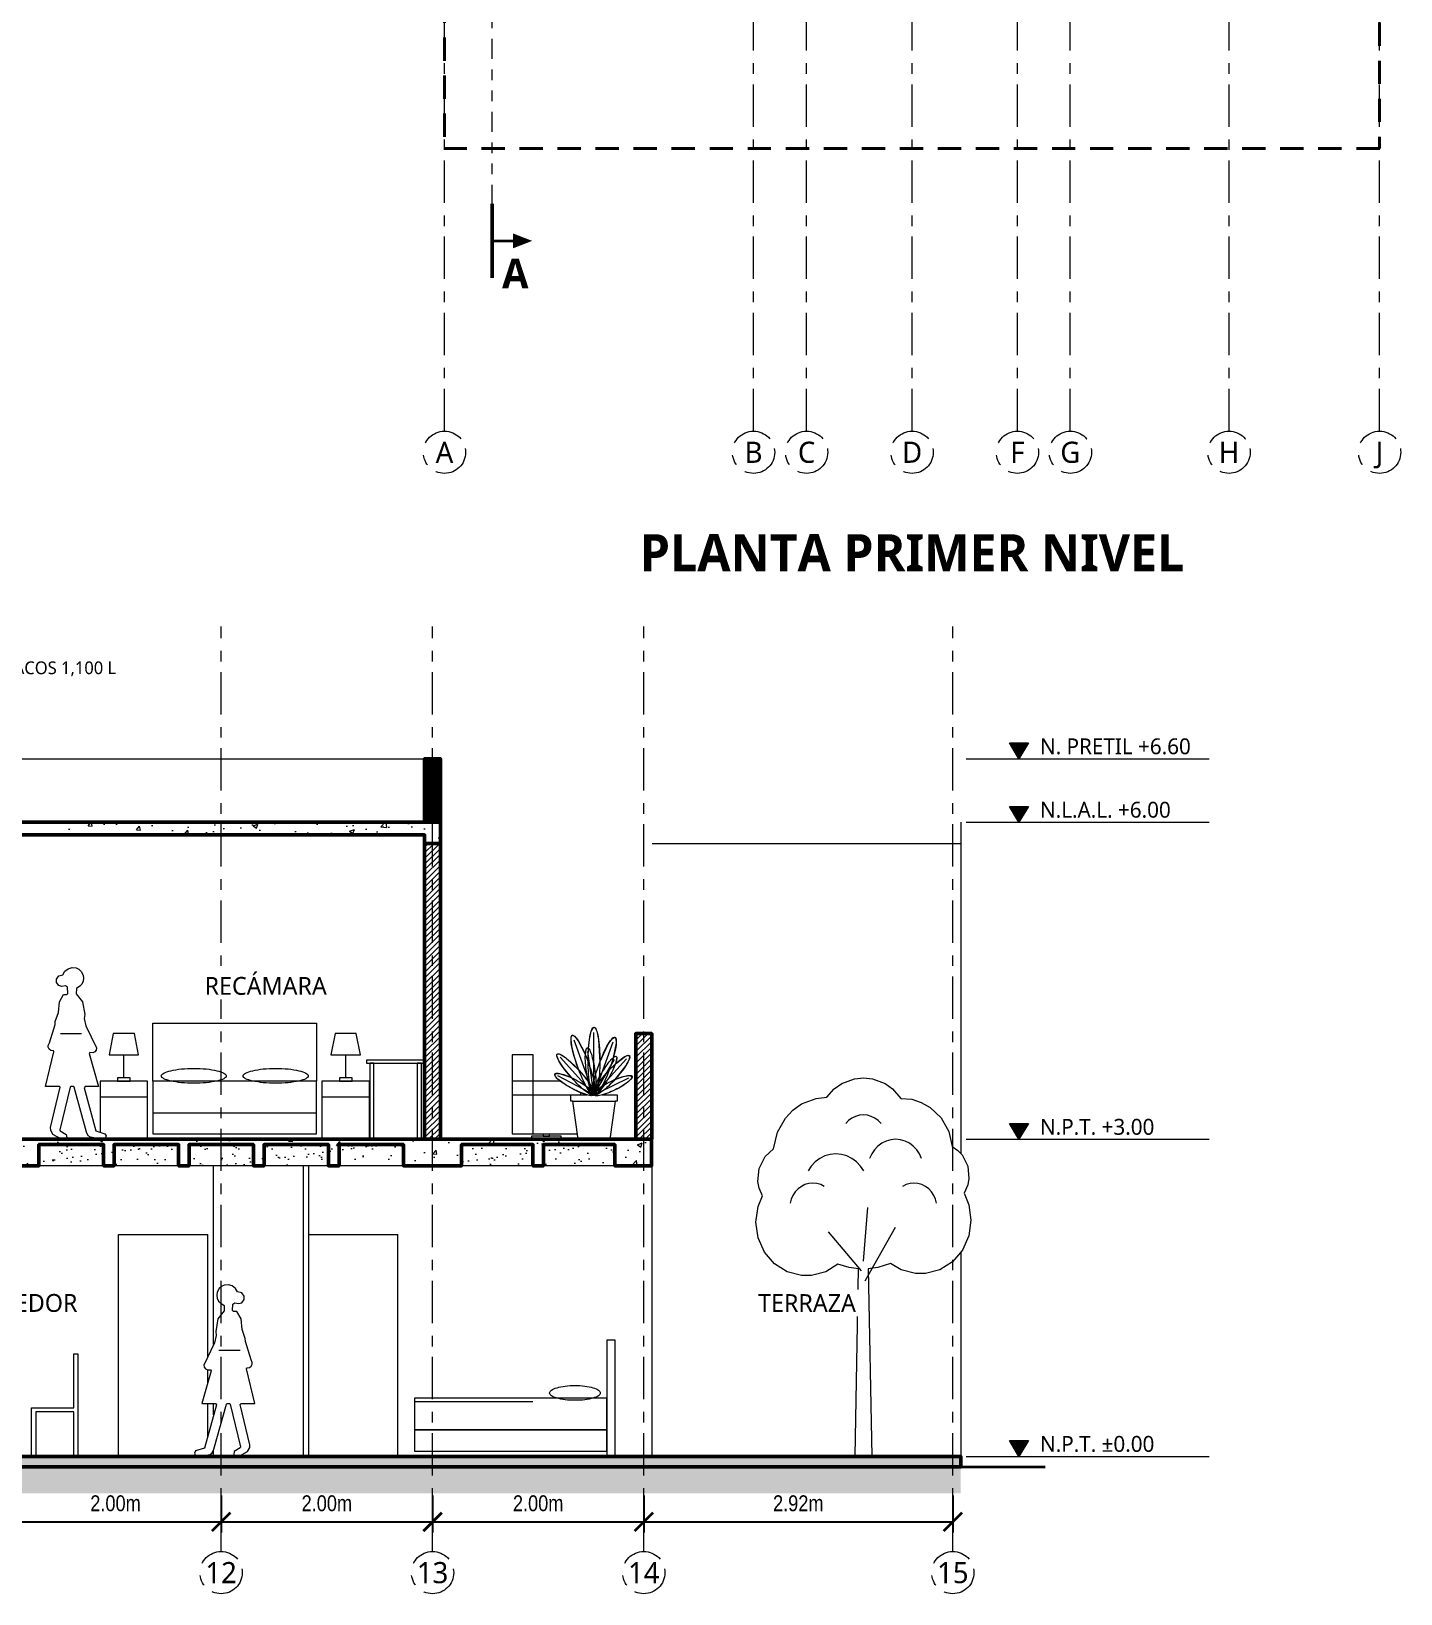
# Model space of a CAD drawing. Header units: metres. Extents: x 28.9 to 124.2, y -14.9 to 27.3.
# Drawn here: x 58.02 to 70.99, y -13.8 to 0.98 of the extents above; entities that cross this region are included whole.
import ezdxf
from ezdxf.enums import TextEntityAlignment as Align

# ---------------------------------------------------------------- set-up
doc = ezdxf.new("R2010")
doc.units = ezdxf.units.M
for name, pattern in [('EJE', [0.6, 0.4, -0.08, 0, -0.12]), ('PHANTOM', [6.35, 3.175, -0.635, 0.635, -0.635, 0.635, -0.635]), ('VACIO', [0.36, 0.22, -0.14])]:
    doc.linetypes.add(name, pattern=pattern)
for name, color, linetype, lineweight in [('001_Muros', 7, 'Continuous', 40), ('002_EjesVerticales', 8, 'EJE', 9), ('003_EjesHorizontales', 8, 'EJE', 9), ('007_Textos', 7, 'Continuous', 18), ('008_Cotas', 8, 'Continuous', 13), ('013_Cortes', 7, 'Continuous', 50), ('014_Achurados', 8, 'Continuous', 5), ('015_Proyeccion', 8, 'Continuous', 13), ('016_Niveles', 7, 'Continuous', 18), ('017_LineaDeCorte', 1, 'Continuous', 30), ('018_Terreno', 7, 'Continuous', 35), ('019_Entourage', 8, 'Continuous', 13), ('021_Muebles_Corte', 8, 'Continuous', 13)]:
    doc.layers.add(name, color=color, linetype=linetype, lineweight=lineweight)
doc.styles.add('OpenSans', font='OpenSans-Regular.ttf')
doc.styles.add('OpenSans-SemiBold', font='OpenSans-SemiBold.ttf')
doc.styles.add('OpenSansCondensed-Light', font='OpenSansCondensed-Light.ttf')
doc.dimstyles.new('EZDXF', dxfattribs={"dimtxt": 0.25, "dimasz": 0.175, "dimexe": 0.375, "dimexo": 0.125, "dimgap": 0.1, "dimtad": 1, "dimzin": 4, "dimtxsty": 'OpenSansCondensed-Light', "dimblk": 'ARCHTICK', "dimcen": 2.5, "dimazin": 1, "dimtfac": 0.5, "dimtmove": 2, "dimatfit": 3})

# ---------------------------------------------------------------- blocks, each defined once
blk = doc.blocks.new('EJE')
at = {"color": 0}
blk.add_circle((0, 0), 0.2, dxfattribs=at)
at = {"color": 0, "style": 'OpenSans'}
blk.add_attdef('EJE', text='', height=0.2, dxfattribs=at).set_placement((0, 0), align=Align.MIDDLE_CENTER)
blk = doc.blocks.new('_ARCHTICK')
at = {"color": 0, "linetype": 'ByBlock', "const_width": 0.15}
blk.add_lwpolyline([(-0.5, -0.5), (0.5, 0.5)], dxfattribs=at)
blk = doc.blocks.new('*D99')
at = {"color": 0, "transparency": 16777216}
for p, q in [((57.822, -12.87), (57.822, -13.22)), ((59.821, -12.87), (59.821, -13.22)), ((57.822, -13.12), (59.821, -13.12))]:
    blk.add_line(p, q, dxfattribs=at)
at = {"layer": 'Defpoints', "transparency": 16777216}
for p in [(57.822, -12.82), (59.821, -12.82), (57.822, -13.12)]:
    blk.add_point(p, dxfattribs=at)
at = {"layer": '008_Cotas', "color": 0, "transparency": 16777216, "xscale": 0.175, "yscale": 0.175, "rotation": 180}
blk.add_blockref('_ARCHTICK', (57.822, -13.12), dxfattribs=at)
at = {"layer": '008_Cotas', "color": 0, "transparency": 16777216, "xscale": 0.175, "yscale": 0.175}
blk.add_blockref('_ARCHTICK', (59.821, -13.12), dxfattribs=at)
at = {"layer": '008_Cotas', "color": 0, "transparency": 16777216, "insert": (58.8215, -12.945), "char_height": 0.15, "attachment_point": 5, "style": 'OpenSansCondensed-Light', "bg_fill": 3, "box_fill_scale": 1.1, "bg_fill_color": 0, "bg_fill_transparency": 0}
blk.add_mtext('2.00m', dxfattribs=at)
blk = doc.blocks.new('*D100')
at = {"color": 0, "transparency": 16777216}
for p, q in [((59.821, -12.87), (59.821, -13.22)), ((61.822, -12.87), (61.822, -13.22)), ((59.821, -13.12), (61.822, -13.12))]:
    blk.add_line(p, q, dxfattribs=at)
at = {"layer": 'Defpoints', "transparency": 16777216}
for p in [(59.821, -12.82), (61.822, -12.82), (59.821, -13.12)]:
    blk.add_point(p, dxfattribs=at)
at = {"layer": '008_Cotas', "color": 0, "transparency": 16777216, "xscale": 0.175, "yscale": 0.175, "rotation": 180}
blk.add_blockref('_ARCHTICK', (59.821, -13.12), dxfattribs=at)
at = {"layer": '008_Cotas', "color": 0, "transparency": 16777216, "xscale": 0.175, "yscale": 0.175}
blk.add_blockref('_ARCHTICK', (61.822, -13.12), dxfattribs=at)
at = {"layer": '008_Cotas', "color": 0, "transparency": 16777216, "insert": (60.8215, -12.945), "char_height": 0.15, "attachment_point": 5, "style": 'OpenSansCondensed-Light', "bg_fill": 3, "box_fill_scale": 1.1, "bg_fill_color": 0, "bg_fill_transparency": 0}
blk.add_mtext('2.00m', dxfattribs=at)
blk = doc.blocks.new('*D101')
at = {"color": 0, "transparency": 16777216}
for p, q in [((61.822, -12.87), (61.822, -13.22)), ((63.821, -12.87), (63.821, -13.22)), ((61.822, -13.12), (63.821, -13.12))]:
    blk.add_line(p, q, dxfattribs=at)
at = {"layer": 'Defpoints', "transparency": 16777216}
for p in [(61.822, -12.82), (63.821, -12.82), (61.822, -13.12)]:
    blk.add_point(p, dxfattribs=at)
at = {"layer": '008_Cotas', "color": 0, "transparency": 16777216, "xscale": 0.175, "yscale": 0.175, "rotation": 180}
blk.add_blockref('_ARCHTICK', (61.822, -13.12), dxfattribs=at)
at = {"layer": '008_Cotas', "color": 0, "transparency": 16777216, "xscale": 0.175, "yscale": 0.175}
blk.add_blockref('_ARCHTICK', (63.821, -13.12), dxfattribs=at)
at = {"layer": '008_Cotas', "color": 0, "transparency": 16777216, "insert": (62.8215, -12.945), "char_height": 0.15, "attachment_point": 5, "style": 'OpenSansCondensed-Light', "bg_fill": 3, "box_fill_scale": 1.1, "bg_fill_color": 0, "bg_fill_transparency": 0}
blk.add_mtext('2.00m', dxfattribs=at)
blk = doc.blocks.new('*D102')
at = {"color": 0, "transparency": 16777216}
for p, q in [((63.821, -12.87), (63.821, -13.22)), ((66.746, -12.87), (66.746, -13.22)), ((63.821, -13.12), (66.746, -13.12))]:
    blk.add_line(p, q, dxfattribs=at)
at = {"layer": 'Defpoints', "transparency": 16777216}
for p in [(63.821, -12.82), (66.746, -12.82), (63.821, -13.12)]:
    blk.add_point(p, dxfattribs=at)
at = {"layer": '008_Cotas', "color": 0, "transparency": 16777216, "xscale": 0.175, "yscale": 0.175, "rotation": 180}
blk.add_blockref('_ARCHTICK', (63.821, -13.12), dxfattribs=at)
at = {"layer": '008_Cotas', "color": 0, "transparency": 16777216, "xscale": 0.175, "yscale": 0.175}
blk.add_blockref('_ARCHTICK', (66.746, -13.12), dxfattribs=at)
at = {"layer": '008_Cotas', "color": 0, "transparency": 16777216, "insert": (65.2835, -12.945), "char_height": 0.15, "attachment_point": 5, "style": 'OpenSansCondensed-Light', "bg_fill": 3, "box_fill_scale": 1.1, "bg_fill_color": 0, "bg_fill_transparency": 0}
blk.add_mtext('2.92m', dxfattribs=at)

msp = doc.modelspace()

# ---------------------------------------------------------------- hatches: boundary and pattern name
at = {"layer": '014_Achurados'}
h = msp.add_hatch(dxfattribs=at)
h.set_pattern_fill('ANSI31', scale=0.012)
h.set_pattern_definition([(45, (0, 0), (-0.0003232892, 0.0003232892), [])])
h.paths.add_polyline_path([(61.897, -6.5), (61.747, -6.5), (61.747, -5.9), (61.897, -5.9)])
h = msp.add_hatch(dxfattribs=at)
h.set_pattern_fill('AR-CONC', scale=0.0025)
h.paths.add_polyline_path([(54.321, -6.5), (61.897, -6.5), (61.897, -6.7), (61.747, -6.7), (61.747, -6.62), (57.897, -6.62), (57.897, -6.7), (57.747, -6.7), (57.747, -6.62), (56.296, -6.62), (56.296, -6.7), (56.145, -6.7), (56.145, -6.62), (54.471, -6.62), (54.471, -6.7), (54.321, -6.7)])
h = msp.add_hatch(dxfattribs=at)
h.set_pattern_fill('ANSI31', scale=0.012)
h.paths.add_polyline_path([(61.747, -9.5), (61.747, -6.7), (61.897, -6.7), (61.897, -9.5)])
h = msp.add_hatch(dxfattribs=at)
h.set_pattern_fill('ANSI31', scale=0.012)
h.paths.add_polyline_path([(63.896, -9.5), (63.746, -9.5), (63.746, -8.5), (63.896, -8.5)])
h = msp.add_hatch(dxfattribs=at)
h.set_pattern_fill('AR-CONC', scale=0.0025)
h.paths.add_polyline_path([(55.308, -9.75), (55.308, -9.55), (54.671, -9.55), (54.671, -9.75), (54.325, -9.75), (54.325, -9.5), (63.895, -9.5), (63.895, -9.75), (63.546, -9.75), (63.546, -9.55), (62.872, -9.55), (62.872, -9.75), (62.772, -9.75), (62.772, -9.55), (62.097, -9.55), (62.097, -9.75), (61.547, -9.75), (61.547, -9.55), (60.937, -9.55), (60.937, -9.75), (60.837, -9.75), (60.837, -9.55), (60.227, -9.55), (60.227, -9.75), (60.127, -9.75), (60.127, -9.55), (59.518, -9.55), (59.518, -9.75), (59.418, -9.75), (59.418, -9.55), (58.808, -9.55), (58.808, -9.75), (58.708, -9.75), (58.708, -9.55), (58.097, -9.55), (58.097, -9.75), (57.547, -9.75), (57.547, -9.55), (56.596, -9.55), (56.596, -9.75), (56.045, -9.75), (56.045, -9.55), (55.408, -9.55), (55.408, -9.75)])
h = msp.add_hatch(dxfattribs=at)
h.set_pattern_fill('AR-SAND', scale=0.004)
h.paths.add_polyline_path([(58.098, -9.75), (58.098, -9.55), (58.708, -9.55), (58.708, -9.75)])
h = msp.add_hatch(dxfattribs=at)
h.set_pattern_fill('AR-SAND', scale=0.004)
h.paths.add_polyline_path([(58.808, -9.75), (58.808, -9.55), (59.418, -9.55), (59.418, -9.75)])
h = msp.add_hatch(dxfattribs=at)
h.set_pattern_fill('AR-SAND', scale=0.004)
h.paths.add_polyline_path([(59.518, -9.75), (59.518, -9.55), (60.127, -9.55), (60.127, -9.75)])
h = msp.add_hatch(dxfattribs=at)
h.set_pattern_fill('AR-SAND', scale=0.004)
h.paths.add_polyline_path([(60.227, -9.75), (60.227, -9.55), (60.837, -9.55), (60.837, -9.75)])
h = msp.add_hatch(dxfattribs=at)
h.set_pattern_fill('AR-SAND', scale=0.004)
h.paths.add_polyline_path([(60.937, -9.75), (60.937, -9.55), (61.546, -9.55), (61.546, -9.75)])
h = msp.add_hatch(dxfattribs=at)
h.set_pattern_fill('AR-SAND', scale=0.004)
h.paths.add_polyline_path([(62.098, -9.75), (62.098, -9.55), (62.772, -9.55), (62.772, -9.75)])
h = msp.add_hatch(dxfattribs=at)
h.set_pattern_fill('AR-SAND', scale=0.004)
h.paths.add_polyline_path([(62.872, -9.75), (62.872, -9.55), (63.545, -9.55), (63.545, -9.75)])
h = msp.add_hatch(dxfattribs=at)
h.set_pattern_fill('AR-CONC', scale=0.0025)
h.paths.add_polyline_path([(49.246, -12.7), (49.246, -12.6), (47.796, -12.6), (47.796, -12.7), (47.646, -12.7), (47.646, -12.6), (42.3, -12.6), (42.3, -12.5), (66.821, -12.5), (66.821, -12.6), (49.396, -12.6), (49.396, -12.7)])
h = msp.add_hatch(dxfattribs=at)
h.set_pattern_fill('EARTH', scale=0.016, angle=45)
h.paths.add_polyline_path([(66.821, -12.85), (42.3, -12.85), (42.3, -12.6), (47.646, -12.6), (47.646, -12.7), (47.796, -12.7), (47.796, -12.6), (49.246, -12.6), (49.246, -12.7), (49.396, -12.7), (49.396, -12.6), (66.821, -12.6)])
at = {"layer": '016_Niveles'}
for points in [[(67.371, -5.9), (67.281, -5.75), (67.461, -5.75)], [(67.371, -6.5), (67.281, -6.35), (67.461, -6.35)], [(67.371, -9.5), (67.281, -9.35), (67.461, -9.35)], [(67.371, -12.5), (67.281, -12.35), (67.461, -12.35)]]:
    msp.add_hatch(color=256, dxfattribs=at).paths.add_polyline_path(points)
at = {"layer": '017_LineaDeCorte'}
msp.add_hatch(color=256, dxfattribs=at).paths.add_polyline_path([(62.765, -1), (62.585, -0.93), (62.585, -1.07)])

# ---------------------------------------------------------------- linework, layer by layer
at = {"layer": '001_Muros', "linetype": 'VACIO'}
for points in [[(70.785, 6.825), (70.785, -0.125)], [(61.935, 2.004), (61.935, -0.125)], [(70.785, -0.125), (61.935, -0.125)]]:
    msp.add_lwpolyline(points, dxfattribs=at)
at = {"layer": '002_EjesVerticales'}
for p, q in [((61.935, -2.8), (61.935, 26.921)), ((65.362, -2.8), (65.362, 26.921)), ((66.361, -2.8), (66.361, 26.921)), ((67.357, -2.8), (67.357, 26.921)), ((70.785, -2.8), (70.785, 26.921))]:
    msp.add_line(p, q, dxfattribs=at)
at = {"layer": '002_EjesVerticales', "color": 18, "true_color": 0x000000}
for p, q in [((64.86, -2.8), (64.86, 26.921)), ((67.858, -2.8), (67.858, 26.921)), ((69.36, -2.8), (69.36, 26.921))]:
    msp.add_line(p, q, dxfattribs=at)
at = {"layer": '003_EjesHorizontales'}
for p, q in [((59.821, -13.4), (59.821, -4.65)), ((61.822, -13.4), (61.822, -4.65)), ((63.821, -13.4), (63.821, -4.65)), ((66.746, -13.4), (66.746, -4.65))]:
    msp.add_line(p, q, dxfattribs=at)
at = {"layer": '013_Cortes'}
for points in [[(61.897, -6.5), (61.747, -6.5), (61.747, -5.9), (61.897, -5.9), (61.897, -6.5)], [(54.321, -6.5), (61.897, -6.5), (61.897, -6.7), (61.747, -6.7), (61.747, -6.62), (57.897, -6.62), (57.897, -6.7), (57.747, -6.7), (57.747, -6.62), (56.296, -6.62), (56.296, -6.7), (56.145, -6.7), (56.145, -6.62), (54.471, -6.62), (54.471, -6.7), (54.321, -6.7), (54.321, -6.5)], [(61.747, -9.5), (61.747, -6.7), (61.897, -6.7), (61.897, -9.5), (61.747, -9.5)], [(63.896, -9.5), (63.746, -9.5), (63.746, -8.5), (63.896, -8.5), (63.896, -9.5)], [(49.246, -12.7), (49.246, -12.6), (47.796, -12.6), (47.796, -12.7), (47.646, -12.7), (47.646, -12.6), (42.3, -12.6), (42.3, -12.5), (66.821, -12.5), (66.821, -12.6), (49.396, -12.6), (49.396, -12.7), (49.246, -12.7)]]:
    msp.add_lwpolyline(points, close=True, dxfattribs=at)
msp.add_lwpolyline([(54.325, -9.5), (63.895, -9.5), (63.895, -9.75), (63.546, -9.75), (63.546, -9.55), (62.872, -9.55), (62.872, -9.75), (62.772, -9.75), (62.772, -9.55), (62.097, -9.55), (62.097, -9.75), (61.547, -9.75), (61.547, -9.55), (60.937, -9.55), (60.937, -9.75), (60.837, -9.75), (60.837, -9.55), (60.227, -9.55), (60.227, -9.75), (60.127, -9.75), (60.127, -9.55), (59.518, -9.55), (59.518, -9.75), (59.418, -9.75), (59.418, -9.55), (58.808, -9.55), (58.808, -9.75), (58.708, -9.75), (58.708, -9.55), (58.097, -9.55), (58.097, -9.75), (57.547, -9.75)], dxfattribs=at)
at = {"layer": '013_Cortes', "lineweight": 18}
for points in [[(58.098, -9.75), (58.098, -9.55), (58.708, -9.55), (58.708, -9.75), (58.098, -9.75)], [(58.808, -9.75), (58.808, -9.55), (59.418, -9.55), (59.418, -9.75), (58.808, -9.75)], [(59.518, -9.75), (59.518, -9.55), (60.127, -9.55), (60.127, -9.75), (59.518, -9.75)], [(60.227, -9.75), (60.227, -9.55), (60.837, -9.55), (60.837, -9.75), (60.227, -9.75)], [(60.937, -9.75), (60.937, -9.55), (61.546, -9.55), (61.546, -9.75), (60.937, -9.75)], [(62.098, -9.75), (62.098, -9.55), (62.772, -9.55), (62.772, -9.75), (62.098, -9.75)], [(62.872, -9.75), (62.872, -9.55), (63.545, -9.55), (63.545, -9.75), (62.872, -9.75)]]:
    msp.add_lwpolyline(points, close=True, dxfattribs=at)
at = {"layer": '015_Proyeccion'}
for p, q in [((57.25, -5.9), (61.747, -5.9)), ((66.825, -9.5), (66.825, -6.5)), ((61.9, -9.499), (61.9, -6.7)), ((63.9, -6.7), (66.82, -6.7)), ((63.9, -9.5), (63.9, -8.499)), ((63.9, -9.75), (63.9, -9.5)), ((66.825, -9.638), (66.825, -9.5)), ((59.75, -11.442), (59.75, -9.75)), ((60.6, -12.499), (60.6, -9.75)), ((60.65, -10.4), (60.65, -9.75)), ((63.9, -12.499), (63.9, -9.75)), ((58.85, -12.499), (58.85, -10.4)), ((58.85, -10.4), (59.695, -10.4)), ((59.695, -11.558), (59.695, -10.4)), ((60.65, -12.499), (60.65, -10.4)), ((60.65, -10.4), (61.495, -10.4)), ((61.495, -12.499), (61.495, -10.4)), ((66.825, -12.5), (66.825, -10.562)), ((59.695, -11.803), (59.695, -11.681)), ((59.695, -12.309), (59.695, -12)), ((59.75, -12.108), (59.75, -12)), ((59.695, -12.499), (59.695, -12.485)), ((59.75, -12.499), (59.75, -12.439))]:
    msp.add_line(p, q, dxfattribs=at)
at = {"layer": '016_Niveles'}
for p, q in [((66.871, -5.9), (69.171, -5.9)), ((66.871, -6.5), (69.171, -6.5)), ((66.871, -9.5), (69.171, -9.5)), ((66.871, -12.5), (69.171, -12.5))]:
    msp.add_line(p, q, dxfattribs=at)
for points in [[(67.371, -5.9), (67.281, -5.75), (67.461, -5.75)], [(67.371, -6.5), (67.281, -6.35), (67.461, -6.35)], [(67.371, -9.5), (67.281, -9.35), (67.461, -9.35)], [(67.371, -12.5), (67.281, -12.35), (67.461, -12.35)]]:
    msp.add_lwpolyline(points, close=True, dxfattribs=at)
at = {"layer": '017_LineaDeCorte', "linetype": 'PHANTOM', "lineweight": 18, "ltscale": 0.06}
msp.add_line((62.385, -1.35), (62.385, 25.05), dxfattribs=at)
at = {"layer": '017_LineaDeCorte', "lineweight": 50}
msp.add_line((62.385, -1.35), (62.385, -0.65), dxfattribs=at)
at = {"layer": '017_LineaDeCorte', "lineweight": 35}
msp.add_line((62.385, -1), (62.585, -1), dxfattribs=at)
at = {"layer": '018_Terreno'}
msp.add_line((41.5, -12.6), (67.621, -12.6), dxfattribs=at)
at = {"layer": '019_Entourage'}
for p, q in [((58.3, -8.5), (58.5, -8.5)), ((63.333, -9.033), (63.161, -8.561)), ((63.35, -9.03), (63.35, -8.491)), ((63.343, -9.03), (63.292, -8.67)), ((63.367, -9.033), (63.533, -8.579)), ((63.317, -9.043), (63.03, -8.724)), ((63.375, -9.037), (63.543, -8.745)), ((63.383, -9.043), (63.658, -8.738)), ((63.405, -8.76), (63.405, -8.769)), ((63.306, -9.057), (63.009, -8.899)), ((63.395, -9.058), (63.681, -8.919)), ((63.554, -8.928), (63.548, -8.934)), ((63.15, -9.14), (63.55, -9.14)), ((63.55, -9.14), (63.5, -9.499)), ((65.9, -10.654), (65.943, -10.146)), ((65.917, -10.838), (66.204, -10.331)), ((65.883, -10.746), (65.57, -10.377)), ((65.946, -10.725), (65.978, -12.499)), ((60, -11.5), (59.8, -11.5))]:
    msp.add_line(p, q, dxfattribs=at)
for points in [[(58.16, -9), (58.238, -8.672), (58.234, -8.663), (58.209, -8.659), (58.193, -8.647), (58.184, -8.628), (58.184, -8.612), (58.196, -8.588), (58.249, -8.413), (58.25, -8.386), (58.281, -8.3), (58.29, -8.2), (58.33, -8.13), (58.362, -8.13), (58.37, -8.121), (58.368, -8.061), (58.348, -8.047), (58.315, -8.055), (58.284, -8.046), (58.262, -8.016), (58.262, -7.984), (58.284, -7.954), (58.324, -7.943), (58.343, -7.911), (58.373, -7.887), (58.41, -7.876), (58.449, -7.879), (58.475, -7.892), (58.497, -7.912), (58.516, -7.946), (58.52, -7.975), (58.516, -8.004), (58.503, -8.031), (58.483, -8.052), (58.451, -8.073), (58.45, -8.123), (58.51, -8.2), (58.53, -8.32), (58.525, -8.356), (58.542, -8.426), (58.642, -8.636), (58.639, -8.656), (58.626, -8.673), (58.608, -8.681), (58.58, -8.68), (58.573, -8.69), (58.66, -9), (58.533, -9), (58.524, -9.012), (58.636, -9.421), (58.722, -9.447), (58.732, -9.469), (58.723, -9.492), (58.702, -9.499)], [(63.2, -9.499), (63.15, -9.14), (63.13, -9.14), (63.13, -9.08), (63.284, -9.08), (63.198, -9.048), (63.091, -8.991), (63.008, -8.93), (62.985, -8.906), (62.978, -8.887), (62.987, -8.877), (63.022, -8.877), (63.136, -8.917), (63.061, -8.825), (63.018, -8.759), (62.999, -8.712), (62.999, -8.698), (63.007, -8.691), (63.03, -8.695), (63.079, -8.726), (63.207, -8.846), (63.168, -8.734), (63.142, -8.634), (63.133, -8.558), (63.134, -8.534), (63.145, -8.516), (63.164, -8.523), (63.201, -8.568), (63.269, -8.702), (63.277, -8.646), (63.287, -8.634), (63.299, -8.641), (63.307, -8.557), (63.324, -8.478), (63.345, -8.442), (63.361, -8.446), (63.376, -8.478), (63.393, -8.557), (63.405, -8.769), (63.483, -8.601), (63.521, -8.549), (63.543, -8.534), (63.557, -8.544), (63.56, -8.591), (63.533, -8.727), (63.556, -8.715), (63.565, -8.724), (63.552, -8.787), (63.647, -8.715), (63.674, -8.705), (63.687, -8.713), (63.682, -8.746), (63.652, -8.802), (63.548, -8.934), (63.629, -8.905), (63.679, -8.896), (63.71, -8.905), (63.703, -8.927), (63.659, -8.968), (63.584, -9.015), (63.496, -9.056), (63.428, -9.08), (63.57, -9.08), (63.57, -9.14), (63.55, -9.14)], [(63.299, -8.779), (63.309, -8.807), (63.318, -8.835), (63.327, -8.862), (63.334, -8.889), (63.341, -8.914), (63.347, -8.939), (63.352, -8.962), (63.356, -8.984), (63.359, -9.004), (63.361, -9.022), (63.362, -9.038), (63.362, -9.051), (63.361, -9.062), (63.358, -9.071), (63.355, -9.077), (63.35, -9.08), (63.344, -9.08), (63.338, -9.078), (63.331, -9.073), (63.322, -9.066), (63.314, -9.056), (63.304, -9.043), (63.294, -9.028), (63.283, -9.011), (63.273, -8.991), (63.261, -8.97), (63.25, -8.948), (63.239, -8.923), (63.228, -8.898), (63.217, -8.872), (63.206, -8.844), (63.196, -8.817), (63.186, -8.789), (63.177, -8.762), (63.168, -8.734), (63.16, -8.708), (63.153, -8.682), (63.147, -8.657), (63.142, -8.634), (63.138, -8.612), (63.135, -8.592), (63.133, -8.574), (63.133, -8.558), (63.133, -8.545), (63.134, -8.534), (63.137, -8.525), (63.14, -8.519), (63.145, -8.516), (63.15, -8.516), (63.157, -8.518), (63.164, -8.523), (63.172, -8.53), (63.181, -8.541), (63.191, -8.553), (63.201, -8.568), (63.211, -8.585), (63.222, -8.605), (63.233, -8.626), (63.245, -8.649), (63.256, -8.673), (63.267, -8.698), (63.278, -8.725), (63.289, -8.752), (63.299, -8.779)], [(63.133, -8.558), (63.133, -8.545), (63.134, -8.534)], [(63.142, -8.634), (63.138, -8.612), (63.135, -8.592), (63.133, -8.574), (63.133, -8.558)], [(63.134, -8.534), (63.137, -8.525), (63.14, -8.519), (63.145, -8.516)], [(63.145, -8.516), (63.15, -8.516), (63.157, -8.518), (63.164, -8.523)], [(63.164, -8.523), (63.172, -8.53), (63.181, -8.541), (63.191, -8.553), (63.201, -8.568)], [(63.201, -8.568), (63.211, -8.585), (63.222, -8.605), (63.233, -8.626), (63.245, -8.649), (63.256, -8.673), (63.267, -8.698), (63.269, -8.702)], [(63.405, -8.76), (63.405, -8.791), (63.404, -8.822), (63.403, -8.853), (63.401, -8.882), (63.399, -8.911), (63.396, -8.938), (63.393, -8.963), (63.389, -8.986), (63.385, -9.007), (63.381, -9.026), (63.376, -9.042), (63.371, -9.056), (63.366, -9.066), (63.361, -9.074), (63.355, -9.078), (63.35, -9.08), (63.345, -9.078), (63.339, -9.074), (63.334, -9.066), (63.329, -9.056), (63.324, -9.042), (63.319, -9.026), (63.315, -9.007), (63.311, -8.986), (63.307, -8.963), (63.304, -8.938), (63.301, -8.911), (63.299, -8.882), (63.297, -8.853), (63.296, -8.822), (63.295, -8.791), (63.295, -8.76), (63.295, -8.729), (63.296, -8.698), (63.297, -8.667), (63.299, -8.638), (63.301, -8.609), (63.304, -8.582), (63.307, -8.557), (63.311, -8.534), (63.315, -8.513), (63.319, -8.494), (63.324, -8.478), (63.329, -8.464), (63.334, -8.454), (63.339, -8.446), (63.345, -8.442), (63.35, -8.44), (63.355, -8.442), (63.361, -8.446), (63.366, -8.454), (63.371, -8.464), (63.376, -8.478), (63.381, -8.494), (63.385, -8.513), (63.389, -8.534), (63.393, -8.557), (63.396, -8.582), (63.399, -8.609), (63.401, -8.638), (63.403, -8.667), (63.404, -8.698), (63.405, -8.729), (63.405, -8.76)], [(63.299, -8.641), (63.299, -8.638), (63.301, -8.609), (63.304, -8.582), (63.307, -8.557)], [(63.307, -8.557), (63.311, -8.534), (63.315, -8.513), (63.319, -8.494), (63.324, -8.478)], [(63.324, -8.478), (63.329, -8.464), (63.334, -8.454), (63.339, -8.446), (63.345, -8.442)], [(63.501, -8.826), (63.491, -8.853), (63.481, -8.879), (63.47, -8.905), (63.459, -8.929), (63.448, -8.953), (63.437, -8.975), (63.426, -8.995), (63.416, -9.013), (63.405, -9.03), (63.395, -9.045), (63.386, -9.057), (63.377, -9.066), (63.369, -9.074), (63.362, -9.078), (63.356, -9.081), (63.35, -9.08), (63.345, -9.077), (63.342, -9.071), (63.339, -9.063), (63.338, -9.052), (63.337, -9.039), (63.338, -9.024), (63.34, -9.006), (63.343, -8.987), (63.346, -8.966), (63.351, -8.943), (63.357, -8.919), (63.363, -8.894), (63.371, -8.869), (63.379, -8.842), (63.388, -8.815), (63.398, -8.789), (63.407, -8.762), (63.418, -8.736), (63.429, -8.71), (63.439, -8.686), (63.45, -8.662), (63.461, -8.64), (63.472, -8.62), (63.483, -8.601), (63.493, -8.585), (63.503, -8.57), (63.512, -8.558), (63.521, -8.549), (63.529, -8.541), (63.536, -8.537), (63.543, -8.534), (63.548, -8.535), (63.553, -8.538), (63.557, -8.544), (63.559, -8.552), (63.561, -8.563), (63.561, -8.576), (63.56, -8.591), (63.559, -8.609), (63.556, -8.628), (63.552, -8.649), (63.547, -8.672), (63.542, -8.696), (63.535, -8.721), (63.527, -8.746), (63.519, -8.773), (63.51, -8.799), (63.501, -8.826)], [(63.345, -8.442), (63.35, -8.44), (63.355, -8.442), (63.361, -8.446)], [(63.361, -8.446), (63.366, -8.454), (63.371, -8.464), (63.376, -8.478)], [(63.376, -8.478), (63.381, -8.494), (63.385, -8.513), (63.389, -8.534), (63.393, -8.557)], [(63.393, -8.557), (63.396, -8.582), (63.399, -8.609), (63.401, -8.638), (63.403, -8.667), (63.404, -8.698), (63.405, -8.729), (63.405, -8.76)], [(63.483, -8.601), (63.493, -8.585), (63.503, -8.57), (63.512, -8.558), (63.521, -8.549)], [(63.521, -8.549), (63.529, -8.541), (63.536, -8.537), (63.543, -8.534)], [(63.543, -8.534), (63.548, -8.535), (63.553, -8.538), (63.557, -8.544)], [(63.557, -8.544), (63.559, -8.552), (63.561, -8.563), (63.561, -8.576), (63.56, -8.591)], [(63.213, -8.853), (63.23, -8.872), (63.246, -8.892), (63.262, -8.911), (63.277, -8.93), (63.291, -8.948), (63.304, -8.966), (63.315, -8.983), (63.325, -9), (63.334, -9.015), (63.341, -9.029), (63.347, -9.041), (63.351, -9.052), (63.353, -9.062), (63.354, -9.07), (63.353, -9.076), (63.35, -9.08), (63.346, -9.082), (63.339, -9.083), (63.332, -9.081), (63.323, -9.078), (63.312, -9.073), (63.3, -9.066), (63.287, -9.057), (63.273, -9.047), (63.258, -9.035), (63.242, -9.022), (63.225, -9.007), (63.208, -8.992), (63.191, -8.975), (63.174, -8.957), (63.156, -8.939), (63.139, -8.92), (63.122, -8.901), (63.106, -8.882), (63.09, -8.863), (63.075, -8.844), (63.061, -8.825), (63.048, -8.807), (63.037, -8.79), (63.027, -8.774), (63.018, -8.759), (63.011, -8.745), (63.005, -8.732), (63.001, -8.721), (62.999, -8.712), (62.998, -8.704), (62.999, -8.698), (63.002, -8.694), (63.007, -8.691), (63.013, -8.691), (63.02, -8.692), (63.03, -8.695), (63.04, -8.701), (63.052, -8.708), (63.065, -8.716), (63.079, -8.726), (63.094, -8.738), (63.11, -8.752), (63.127, -8.766), (63.144, -8.782), (63.161, -8.799), (63.179, -8.816), (63.196, -8.835), (63.213, -8.853)], [(62.999, -8.712), (62.998, -8.704), (62.999, -8.698)], [(62.999, -8.698), (63.002, -8.694), (63.007, -8.691)], [(63.018, -8.759), (63.011, -8.745), (63.005, -8.732), (63.001, -8.721), (62.999, -8.712)], [(63.007, -8.691), (63.013, -8.691), (63.02, -8.692), (63.03, -8.695)], [(63.03, -8.695), (63.04, -8.701), (63.052, -8.708), (63.065, -8.716), (63.079, -8.726)], [(63.168, -8.734), (63.16, -8.708), (63.153, -8.682), (63.147, -8.657), (63.142, -8.634)], [(63.358, -8.852), (63.361, -8.873), (63.364, -8.895), (63.366, -8.917), (63.367, -8.937), (63.368, -8.957), (63.369, -8.976), (63.369, -8.994), (63.369, -9.011), (63.368, -9.026), (63.367, -9.039), (63.365, -9.051), (63.363, -9.061), (63.36, -9.069), (63.357, -9.075), (63.354, -9.078), (63.35, -9.08), (63.346, -9.079), (63.342, -9.077), (63.337, -9.072), (63.332, -9.065), (63.328, -9.056), (63.323, -9.046), (63.318, -9.033), (63.313, -9.019), (63.308, -9.003), (63.303, -8.986), (63.299, -8.967), (63.294, -8.948), (63.29, -8.927), (63.286, -8.906), (63.282, -8.885), (63.279, -8.863), (63.276, -8.841), (63.274, -8.819), (63.272, -8.798), (63.27, -8.777), (63.269, -8.757), (63.268, -8.738), (63.268, -8.72), (63.269, -8.704), (63.269, -8.688), (63.271, -8.675), (63.272, -8.663), (63.275, -8.653), (63.277, -8.646), (63.28, -8.64), (63.284, -8.636), (63.287, -8.634), (63.291, -8.635), (63.296, -8.638), (63.3, -8.642), (63.305, -8.649), (63.31, -8.658), (63.315, -8.669), (63.32, -8.681), (63.325, -8.696), (63.329, -8.712), (63.334, -8.729), (63.339, -8.747), (63.343, -8.767), (63.348, -8.787), (63.351, -8.808), (63.355, -8.83), (63.358, -8.852)], [(63.269, -8.702), (63.269, -8.688), (63.271, -8.675), (63.272, -8.663), (63.275, -8.653), (63.277, -8.646)], [(63.277, -8.646), (63.28, -8.64), (63.284, -8.636), (63.287, -8.634)], [(63.287, -8.634), (63.291, -8.635), (63.296, -8.638), (63.299, -8.641)], [(63.49, -8.918), (63.479, -8.936), (63.468, -8.953), (63.458, -8.97), (63.447, -8.986), (63.436, -9.002), (63.425, -9.016), (63.415, -9.029), (63.405, -9.041), (63.396, -9.051), (63.387, -9.06), (63.379, -9.068), (63.371, -9.074), (63.365, -9.078), (63.359, -9.08), (63.354, -9.081), (63.35, -9.08), (63.347, -9.077), (63.345, -9.073), (63.344, -9.066), (63.345, -9.059), (63.346, -9.049), (63.348, -9.038), (63.352, -9.026), (63.356, -9.013), (63.362, -8.998), (63.368, -8.983), (63.375, -8.966), (63.383, -8.949), (63.391, -8.932), (63.401, -8.914), (63.41, -8.896), (63.42, -8.878), (63.431, -8.86), (63.442, -8.843), (63.452, -8.826), (63.463, -8.81), (63.474, -8.795), (63.485, -8.78), (63.495, -8.767), (63.505, -8.755), (63.514, -8.745), (63.523, -8.736), (63.531, -8.728), (63.539, -8.722), (63.545, -8.718), (63.551, -8.716), (63.556, -8.715), (63.56, -8.716), (63.563, -8.719), (63.565, -8.724), (63.566, -8.73), (63.565, -8.738), (63.564, -8.747), (63.562, -8.758), (63.558, -8.77), (63.554, -8.784), (63.548, -8.798), (63.542, -8.814), (63.535, -8.83), (63.527, -8.847), (63.519, -8.864), (63.509, -8.882), (63.5, -8.9), (63.49, -8.918)], [(63.554, -8.928), (63.538, -8.946), (63.521, -8.963), (63.504, -8.98), (63.488, -8.996), (63.471, -9.011), (63.455, -9.025), (63.44, -9.038), (63.425, -9.049), (63.412, -9.059), (63.399, -9.067), (63.387, -9.074), (63.377, -9.079), (63.368, -9.082), (63.36, -9.083), (63.354, -9.082), (63.35, -9.08), (63.347, -9.076), (63.346, -9.07), (63.346, -9.062), (63.349, -9.053), (63.352, -9.042), (63.358, -9.03), (63.364, -9.017), (63.373, -9.002), (63.382, -8.986), (63.393, -8.97), (63.406, -8.952), (63.419, -8.934), (63.433, -8.916), (63.448, -8.898), (63.464, -8.879), (63.48, -8.861), (63.497, -8.843), (63.513, -8.825), (63.53, -8.808), (63.547, -8.792), (63.563, -8.777), (63.579, -8.763), (63.595, -8.75), (63.609, -8.739), (63.623, -8.729), (63.636, -8.721), (63.647, -8.715), (63.658, -8.71), (63.667, -8.707), (63.674, -8.705), (63.68, -8.706), (63.685, -8.708), (63.687, -8.713), (63.689, -8.719), (63.688, -8.726), (63.686, -8.735), (63.682, -8.746), (63.677, -8.758), (63.67, -8.772), (63.662, -8.787), (63.652, -8.802), (63.641, -8.819), (63.629, -8.836), (63.616, -8.854), (63.601, -8.872), (63.586, -8.891), (63.571, -8.909), (63.554, -8.928)], [(63.405, -8.769), (63.407, -8.762), (63.418, -8.736), (63.429, -8.71), (63.439, -8.686), (63.45, -8.662), (63.461, -8.64), (63.472, -8.62), (63.483, -8.601)], [(63.56, -8.591), (63.559, -8.609), (63.556, -8.628), (63.552, -8.649), (63.547, -8.672), (63.542, -8.696), (63.535, -8.721), (63.533, -8.727)], [(63.533, -8.727), (63.539, -8.722), (63.545, -8.718), (63.551, -8.716), (63.556, -8.715)], [(63.552, -8.787), (63.563, -8.777), (63.579, -8.763), (63.595, -8.75), (63.609, -8.739), (63.623, -8.729), (63.636, -8.721), (63.647, -8.715)], [(63.556, -8.715), (63.56, -8.716), (63.563, -8.719), (63.565, -8.724)], [(63.647, -8.715), (63.658, -8.71), (63.667, -8.707), (63.674, -8.705)], [(63.674, -8.705), (63.68, -8.706), (63.685, -8.708), (63.687, -8.713)], [(63.687, -8.713), (63.689, -8.719), (63.688, -8.726), (63.686, -8.735), (63.682, -8.746)], [(63.061, -8.825), (63.048, -8.807), (63.037, -8.79), (63.027, -8.774), (63.018, -8.759)], [(63.136, -8.917), (63.122, -8.901), (63.106, -8.882), (63.09, -8.863), (63.075, -8.844), (63.061, -8.825)], [(63.079, -8.726), (63.094, -8.738), (63.11, -8.752), (63.127, -8.766), (63.144, -8.782), (63.161, -8.799), (63.179, -8.816), (63.196, -8.835), (63.207, -8.846)], [(63.207, -8.846), (63.206, -8.844), (63.196, -8.817), (63.186, -8.789), (63.177, -8.762), (63.168, -8.734)], [(63.565, -8.724), (63.566, -8.73), (63.565, -8.738), (63.564, -8.747), (63.562, -8.758), (63.558, -8.77), (63.554, -8.784), (63.552, -8.787)], [(63.652, -8.802), (63.641, -8.819), (63.629, -8.836), (63.616, -8.854), (63.601, -8.872), (63.586, -8.891), (63.571, -8.909), (63.554, -8.928)], [(63.682, -8.746), (63.677, -8.758), (63.67, -8.772), (63.662, -8.787), (63.652, -8.802)], [(58.309, -9.499), (58.229, -9.454), (58.208, -9.415), (58.206, -9.39), (58.299, -9.008), (58.29, -9), (58.16, -9)], [(58.681, -9.499), (58.584, -9.481), (58.564, -9.468), (58.547, -9.432), (58.429, -9.007), (58.421, -9), (58.4, -9), (58.393, -9.007), (58.294, -9.411), (58.298, -9.42), (58.355, -9.455), (58.36, -9.485), (58.348, -9.499)], [(63.186, -8.942), (63.204, -8.952), (63.221, -8.962), (63.239, -8.972), (63.255, -8.982), (63.271, -8.993), (63.285, -9.003), (63.299, -9.013), (63.311, -9.023), (63.321, -9.032), (63.33, -9.041), (63.338, -9.05), (63.344, -9.057), (63.348, -9.064), (63.351, -9.07), (63.351, -9.076), (63.35, -9.08), (63.347, -9.083), (63.342, -9.086), (63.336, -9.087), (63.328, -9.088), (63.318, -9.087), (63.307, -9.085), (63.295, -9.083), (63.281, -9.079), (63.266, -9.075), (63.25, -9.069), (63.233, -9.063), (63.216, -9.056), (63.198, -9.048), (63.18, -9.04), (63.162, -9.031), (63.143, -9.021), (63.125, -9.011), (63.108, -9.001), (63.091, -8.991), (63.074, -8.98), (63.059, -8.97), (63.044, -8.96), (63.031, -8.95), (63.019, -8.94), (63.008, -8.93), (62.999, -8.922), (62.991, -8.913), (62.985, -8.906), (62.981, -8.899), (62.979, -8.892), (62.978, -8.887), (62.979, -8.883), (62.982, -8.879), (62.987, -8.877), (62.993, -8.876), (63.001, -8.875), (63.011, -8.876), (63.022, -8.877), (63.035, -8.88), (63.048, -8.884), (63.063, -8.888), (63.079, -8.894), (63.096, -8.9), (63.113, -8.907), (63.131, -8.915), (63.149, -8.923), (63.167, -8.932), (63.186, -8.942)], [(62.978, -8.887), (62.979, -8.883), (62.982, -8.879), (62.987, -8.877)], [(62.985, -8.906), (62.981, -8.899), (62.979, -8.892), (62.978, -8.887)], [(63.008, -8.93), (62.999, -8.922), (62.991, -8.913), (62.985, -8.906)], [(62.987, -8.877), (62.993, -8.876), (63.001, -8.875), (63.011, -8.876), (63.022, -8.877)], [(63.031, -8.95), (63.031, -8.95), (63.019, -8.94), (63.008, -8.93)], [(63.022, -8.877), (63.035, -8.88), (63.048, -8.884), (63.063, -8.888), (63.079, -8.894), (63.096, -8.9), (63.113, -8.907), (63.131, -8.915), (63.136, -8.917)], [(63.549, -9.033), (63.532, -9.041), (63.514, -9.049), (63.496, -9.056), (63.479, -9.063), (63.462, -9.069), (63.446, -9.075), (63.431, -9.079), (63.417, -9.083), (63.403, -9.086), (63.391, -9.088), (63.381, -9.089), (63.371, -9.089), (63.363, -9.088), (63.357, -9.086), (63.353, -9.084), (63.35, -9.08), (63.349, -9.076), (63.35, -9.07), (63.352, -9.064), (63.356, -9.058), (63.362, -9.051), (63.369, -9.043), (63.378, -9.034), (63.389, -9.026), (63.4, -9.017), (63.413, -9.007), (63.428, -8.998), (63.443, -8.989), (63.459, -8.979), (63.475, -8.97), (63.493, -8.961), (63.51, -8.952), (63.528, -8.943), (63.545, -8.936), (63.563, -8.928), (63.58, -8.921), (63.597, -8.915), (63.613, -8.91), (63.629, -8.905), (63.643, -8.902), (63.656, -8.899), (63.668, -8.897), (63.679, -8.896), (63.688, -8.896), (63.696, -8.897), (63.702, -8.898), (63.707, -8.901), (63.71, -8.905), (63.711, -8.909), (63.71, -8.914), (63.708, -8.92), (63.703, -8.927), (63.698, -8.934), (63.69, -8.942), (63.681, -8.95), (63.671, -8.959), (63.659, -8.968), (63.646, -8.977), (63.632, -8.987), (63.617, -8.996), (63.601, -9.006), (63.584, -9.015), (63.567, -9.024), (63.549, -9.033)], [(63.548, -8.934), (63.563, -8.928), (63.58, -8.921), (63.597, -8.915), (63.613, -8.91), (63.629, -8.905)], [(63.584, -9.015), (63.567, -9.024), (63.549, -9.033)], [(63.659, -8.968), (63.646, -8.977), (63.632, -8.987), (63.617, -8.996), (63.601, -9.006), (63.584, -9.015)], [(63.629, -8.905), (63.643, -8.902), (63.656, -8.899), (63.668, -8.897), (63.679, -8.896)], [(63.703, -8.927), (63.698, -8.934), (63.69, -8.942), (63.681, -8.95), (63.671, -8.959), (63.659, -8.968)], [(63.679, -8.896), (63.688, -8.896), (63.696, -8.897), (63.702, -8.898), (63.707, -8.901), (63.71, -8.905)], [(63.71, -8.905), (63.711, -8.909), (63.71, -8.914), (63.708, -8.92), (63.703, -8.927)], [(65.822, -12.499), (65.854, -10.725), (65.764, -10.714), (65.659, -10.681), (65.544, -10.754), (65.408, -10.79), (65.314, -10.79), (65.178, -10.754), (65.057, -10.677), (64.963, -10.567), (64.903, -10.432), (64.883, -10.285), (64.903, -10.137), (64.944, -10.036), (64.913, -9.963), (64.901, -9.901), (64.913, -9.775), (64.969, -9.664), (65.05, -9.591), (65.086, -9.434), (65.162, -9.299), (65.232, -9.225), (65.314, -9.166), (65.454, -9.113), (65.553, -9.103), (65.624, -9.023), (65.695, -8.973), (65.815, -8.927), (65.9, -8.918), (65.985, -8.927), (66.105, -8.973), (66.176, -9.023), (66.254, -9.113), (66.359, -9.122), (66.448, -9.151), (66.531, -9.198), (66.635, -9.298), (66.707, -9.426), (66.741, -9.569), (66.795, -9.606), (66.835, -9.648), (66.888, -9.753), (66.899, -9.871), (66.888, -9.93), (66.852, -10.011), (66.897, -10.119), (66.917, -10.266), (66.897, -10.414), (66.837, -10.548), (66.743, -10.659), (66.622, -10.735), (66.486, -10.771), (66.392, -10.771), (66.256, -10.735), (66.157, -10.675), (66.036, -10.714), (65.946, -10.725)], [(63.284, -9.08), (63.281, -9.079), (63.266, -9.075), (63.25, -9.069), (63.233, -9.063), (63.225, -9.06)], [(63.496, -9.056), (63.479, -9.063), (63.462, -9.069), (63.446, -9.075), (63.431, -9.079), (63.428, -9.08)], [(63.549, -9.033), (63.532, -9.041), (63.514, -9.049), (63.496, -9.056)], [(66.067, -9.352), (66.04, -9.323), (66.009, -9.3), (65.974, -9.283), (65.938, -9.273), (65.9, -9.269), (65.862, -9.273), (65.826, -9.283), (65.791, -9.3), (65.76, -9.323), (65.733, -9.352)], [(66.449, -9.682), (66.43, -9.638), (66.404, -9.599), (66.372, -9.565), (66.335, -9.537), (66.294, -9.517), (66.25, -9.504), (66.204, -9.5), (66.159, -9.504), (66.115, -9.517), (66.074, -9.537), (66.037, -9.565), (66.005, -9.599), (65.978, -9.638), (65.959, -9.682)], [(65.903, -9.8), (65.872, -9.754), (65.835, -9.714), (65.791, -9.682), (65.743, -9.658), (65.692, -9.643), (65.639, -9.638), (65.586, -9.643), (65.535, -9.658), (65.487, -9.682), (65.443, -9.714), (65.406, -9.754), (65.376, -9.8)], [(65.53, -9.946), (65.496, -9.929), (65.459, -9.919), (65.422, -9.915), (65.384, -9.919), (65.347, -9.929), (65.313, -9.946), (65.282, -9.969), (65.255, -9.998), (65.233, -10.031), (65.217, -10.067), (65.208, -10.106)], [(66.592, -10.106), (66.583, -10.067), (66.567, -10.031), (66.545, -9.998), (66.518, -9.969), (66.487, -9.946), (66.453, -9.929), (66.416, -9.919), (66.378, -9.915), (66.341, -9.919), (66.304, -9.929), (66.27, -9.946)], [(60.14, -12), (60.062, -11.672), (60.066, -11.663), (60.091, -11.659), (60.107, -11.647), (60.116, -11.628), (60.116, -11.612), (60.104, -11.588), (60.051, -11.413), (60.05, -11.386), (60.019, -11.3), (60.01, -11.2), (59.97, -11.13), (59.938, -11.13), (59.93, -11.121), (59.932, -11.061), (59.952, -11.047), (59.985, -11.055), (60.016, -11.046), (60.038, -11.016), (60.038, -10.984), (60.016, -10.954), (59.976, -10.943), (59.957, -10.911), (59.927, -10.887), (59.89, -10.876), (59.851, -10.879), (59.825, -10.892), (59.803, -10.912), (59.784, -10.946), (59.78, -10.975), (59.784, -11.004), (59.797, -11.031), (59.817, -11.052), (59.849, -11.073), (59.85, -11.123), (59.79, -11.2), (59.77, -11.32), (59.775, -11.356), (59.758, -11.426), (59.658, -11.636), (59.661, -11.656), (59.674, -11.673), (59.692, -11.681), (59.72, -11.68), (59.727, -11.69), (59.64, -12), (59.767, -12), (59.776, -12.012), (59.664, -12.421), (59.578, -12.447), (59.568, -12.469), (59.577, -12.492), (59.598, -12.499)], [(59.619, -12.499), (59.716, -12.481), (59.736, -12.468), (59.753, -12.432), (59.871, -12.007), (59.879, -12), (59.9, -12), (59.907, -12.007), (60.006, -12.411), (60.002, -12.42), (59.945, -12.455), (59.94, -12.485), (59.952, -12.499)], [(59.991, -12.499), (60.071, -12.454), (60.092, -12.415), (60.094, -12.39), (60.001, -12.008), (60.01, -12), (60.14, -12)]]:
    msp.add_lwpolyline(points, dxfattribs=at)
at = {"layer": '021_Muebles_Corte'}
for p, q in [((58.9, -8.92), (58.9, -8.7)), ((61, -8.92), (61, -8.7)), ((58.675, -9.1), (59.125, -9.1)), ((60.775, -9.1), (61.225, -9.1)), ((62.575, -9.08), (63.13, -9.08)), ((63.225, -9.08), (63.225, -9.058)), ((59.175, -9.25), (60.725, -9.25)), ((62.93, -9.47), (62.93, -9.45)), ((58.675, -9.498), (58.675, -9.499)), ((61.65, -11.98), (62.77, -11.98))]:
    msp.add_line(p, q, dxfattribs=at)
for points in [[(59.175, -8.95), (59.175, -8.4), (60.725, -8.4), (60.725, -8.95)], [(58.76, -8.7), (59.04, -8.7), (59, -8.5), (58.8, -8.5), (58.76, -8.7)], [(60.86, -8.7), (61.14, -8.7), (61.1, -8.5), (60.9, -8.5), (60.86, -8.7)], [(62.775, -9.45), (62.775, -8.7), (62.575, -8.7), (62.575, -9.45), (62.775, -9.45)], [(59.87, -8.9), (59.869, -8.907), (59.864, -8.914), (59.857, -8.92), (59.847, -8.927), (59.834, -8.933), (59.818, -8.939), (59.8, -8.944), (59.78, -8.949), (59.758, -8.954), (59.733, -8.958), (59.707, -8.962), (59.68, -8.965), (59.652, -8.967), (59.622, -8.969), (59.593, -8.97), (59.563, -8.97), (59.532, -8.97), (59.503, -8.969), (59.473, -8.967), (59.445, -8.965), (59.418, -8.962), (59.392, -8.958), (59.367, -8.954), (59.345, -8.949), (59.325, -8.944), (59.307, -8.939), (59.291, -8.933), (59.278, -8.927), (59.268, -8.92), (59.261, -8.914), (59.256, -8.907), (59.255, -8.9), (59.256, -8.893), (59.261, -8.886), (59.268, -8.88), (59.278, -8.873), (59.291, -8.867), (59.307, -8.861), (59.325, -8.856), (59.345, -8.851), (59.367, -8.846), (59.392, -8.842), (59.418, -8.838), (59.445, -8.835), (59.473, -8.833), (59.503, -8.831), (59.532, -8.83), (59.563, -8.83), (59.593, -8.83), (59.622, -8.831), (59.652, -8.833), (59.68, -8.835), (59.707, -8.838), (59.733, -8.842), (59.758, -8.846), (59.78, -8.851), (59.8, -8.856), (59.818, -8.861), (59.834, -8.867), (59.847, -8.873), (59.857, -8.88), (59.864, -8.886), (59.869, -8.893), (59.87, -8.9)], [(60.645, -8.9), (60.644, -8.907), (60.639, -8.914), (60.632, -8.92), (60.622, -8.927), (60.609, -8.933), (60.593, -8.939), (60.575, -8.944), (60.555, -8.949), (60.533, -8.954), (60.508, -8.958), (60.482, -8.962), (60.455, -8.965), (60.427, -8.967), (60.397, -8.969), (60.368, -8.97), (60.337, -8.97), (60.307, -8.97), (60.278, -8.969), (60.248, -8.967), (60.22, -8.965), (60.193, -8.962), (60.167, -8.958), (60.142, -8.954), (60.12, -8.949), (60.1, -8.944), (60.082, -8.939), (60.066, -8.933), (60.053, -8.927), (60.043, -8.92), (60.036, -8.914), (60.031, -8.907), (60.03, -8.9), (60.031, -8.893), (60.036, -8.886), (60.043, -8.88), (60.053, -8.873), (60.066, -8.867), (60.082, -8.861), (60.1, -8.856), (60.12, -8.851), (60.142, -8.846), (60.167, -8.842), (60.193, -8.838), (60.22, -8.835), (60.248, -8.833), (60.278, -8.831), (60.307, -8.83), (60.337, -8.83), (60.368, -8.83), (60.397, -8.831), (60.427, -8.833), (60.455, -8.835), (60.482, -8.838), (60.508, -8.842), (60.533, -8.846), (60.555, -8.851), (60.575, -8.856), (60.593, -8.861), (60.609, -8.867), (60.622, -8.873), (60.632, -8.88), (60.639, -8.886), (60.644, -8.893), (60.645, -8.9)], [(61.746, -8.75), (61.197, -8.75), (61.197, -8.78), (61.746, -8.78)], [(61.267, -9.499), (61.267, -8.78), (61.227, -8.78), (61.227, -9.499)], [(61.717, -9.499), (61.717, -8.78), (61.677, -8.78), (61.677, -9.499)], [(59.125, -9.499), (59.125, -8.95), (58.675, -8.95), (58.675, -9.433)], [(58.96, -8.95), (58.96, -8.92), (58.84, -8.92), (58.84, -8.95), (58.96, -8.95)], [(60.725, -9.45), (60.725, -8.95), (59.175, -8.95), (59.175, -9.45), (60.725, -9.45)], [(61.225, -9.499), (61.225, -8.95), (60.775, -8.95), (60.775, -9.499)], [(61.06, -8.95), (61.06, -8.92), (60.94, -8.92), (60.94, -8.95), (61.06, -8.95)], [(63.035, -8.95), (62.575, -8.95), (62.575, -9.45), (63.193, -9.45)], [(62.87, -9.45), (62.87, -9.47), (62.93, -9.47)], [(63.04, -9.499), (63.04, -9.47), (62.76, -9.47), (62.76, -9.499)], [(58.026, -12.04), (58.426, -12.04), (58.426, -11.53), (58.466, -11.53), (58.466, -12.04), (58.466, -12.08), (58.466, -12.499)], [(63.55, -12.499), (63.55, -11.4), (63.47, -11.4), (63.47, -12.499)], [(63.47, -12.25), (63.47, -11.95), (61.65, -11.95), (61.65, -12.25), (63.47, -12.25)], [(63.41, -11.9), (63.409, -11.907), (63.405, -11.914), (63.4, -11.92), (63.392, -11.927), (63.382, -11.933), (63.37, -11.939), (63.356, -11.944), (63.34, -11.949), (63.322, -11.954), (63.303, -11.958), (63.283, -11.962), (63.262, -11.965), (63.24, -11.967), (63.217, -11.969), (63.194, -11.97), (63.17, -11.97), (63.146, -11.97), (63.123, -11.969), (63.1, -11.967), (63.078, -11.965), (63.057, -11.962), (63.037, -11.958), (63.018, -11.954), (63, -11.949), (62.984, -11.944), (62.97, -11.939), (62.958, -11.933), (62.948, -11.927), (62.94, -11.92), (62.935, -11.914), (62.931, -11.907), (62.93, -11.9), (62.931, -11.893), (62.935, -11.886), (62.94, -11.88), (62.948, -11.873), (62.958, -11.867), (62.97, -11.861), (62.984, -11.856), (63, -11.851), (63.018, -11.846), (63.037, -11.842), (63.057, -11.838), (63.078, -11.835), (63.1, -11.833), (63.123, -11.831), (63.146, -11.83), (63.17, -11.83), (63.194, -11.83), (63.217, -11.831), (63.24, -11.833), (63.262, -11.835), (63.283, -11.838), (63.303, -11.842), (63.322, -11.846), (63.34, -11.851), (63.356, -11.856), (63.37, -11.861), (63.382, -11.867), (63.392, -11.873), (63.4, -11.88), (63.405, -11.886), (63.409, -11.893), (63.41, -11.9)], [(58.026, -12.499), (58.026, -12.08), (58.026, -12.04)], [(58.426, -12.499), (58.426, -12.08), (58.066, -12.08), (58.066, -12.499)], [(63.47, -12.45), (63.47, -12.25), (61.65, -12.25), (61.65, -12.45), (63.47, -12.45)]]:
    msp.add_lwpolyline(points, dxfattribs=at)

# ---------------------------------------------------------------- block references
at = {"layer": '002_EjesVerticales'}
for p, values in [((61.935, -3), {'EJE': 'A'}), ((65.362, -3), {'EJE': 'C'}), ((66.361, -3), {'EJE': 'D'}), ((67.357, -3), {'EJE': 'F'}), ((70.785, -3), {'EJE': 'J'}), ((59.821, -13.6), {'EJE': '12'}), ((61.822, -13.6), {'EJE': '13'}), ((63.821, -13.6), {'EJE': '14'}), ((66.746, -13.6), {'EJE': '15'})]:
    msp.add_blockref('EJE', p, dxfattribs=at).add_auto_attribs(values)
at = {"layer": '002_EjesVerticales', "color": 18, "true_color": 0x000000}
for p, values in [((64.86, -3), {'EJE': 'B'}), ((67.858, -3), {'EJE': 'G'}), ((69.36, -3), {'EJE': 'H'})]:
    msp.add_blockref('EJE', p, dxfattribs=at).add_auto_attribs(values)

# ---------------------------------------------------------------- texts
at = {"layer": '007_Textos', "attachment_point": 5, "style": 'OpenSans-SemiBold'}
for s, insert, char_height in [('A', (62.605, -1.31), 0.28), ('PLANTA PRIMER NIVEL', (66.36, -3.95), 0.35)]:
    msp.add_mtext(s, dxfattribs=dict(at, insert=insert, char_height=char_height))
at = {"layer": '007_Textos', "style": 'OpenSans', "bg_fill": 3, "box_fill_scale": 1.25, "bg_fill_color": 0, "bg_fill_transparency": 0}
for s, insert, char_height, attachment_point in [('TINACOS 1,100 L', (57.6, -5.05), 0.12, 4), ('COMEDOR', (57.91, -11.05), 0.169, 5)]:
    msp.add_mtext(s, dxfattribs=dict(at, insert=insert, char_height=char_height, attachment_point=attachment_point))
at = {"layer": '016_Niveles', "char_height": 0.15, "attachment_point": 7, "style": 'OpenSans'}
for s, insert in [('N. PRETIL +6.60', (67.571, -5.86)), ('N.L.A.L. +6.00', (67.571, -6.46)), ('N.P.T. +3.00', (67.571, -9.46)), ('N.P.T. ±0.00', (67.571, -12.46))]:
    msp.add_mtext(s, dxfattribs=dict(at, insert=insert))

# ---------------------------------------------------------------- next in the draw order: texts
at = {"layer": '007_Textos', "char_height": 0.169, "attachment_point": 5, "style": 'OpenSans', "bg_fill": 3, "box_fill_scale": 1.25, "bg_fill_color": 0, "bg_fill_transparency": 0}
for s, insert in [('RECÁMARA', (60.243, -8.05)), ('TERRAZA', (65.366, -11.05))]:
    msp.add_mtext(s, dxfattribs=dict(at, insert=insert))

# ---------------------------------------------------------------- next in the draw order: dimensions: what is measured, and where the dimension line sits
at = {"layer": '008_Cotas'}
dim = msp.add_linear_dim(base=(57.822, -13.12), p1=(57.822, -12.82), p2=(59.821, -12.82), dimstyle='EZDXF', override={"dimtxt": 0.15, "dimexe": 0.1, "dimexo": 0.05, "dimtad": 1, "dimrnd": 0.001, "dimzin": 0, "dimdsep": 46, "dimpost": '<>m', "dimtix": 1, "dimtfill": 1}, dxfattribs=at)
dim.commit()
dim.dimension.update_dxf_attribs({"geometry": '*D99', "text_midpoint": (58.822, -12.945)})

# ---------------------------------------------------------------- next in the draw order: dimensions: what is measured, and where the dimension line sits
dim = msp.add_linear_dim(base=(59.821, -13.12), p1=(59.821, -12.82), p2=(61.822, -12.82), dimstyle='EZDXF', override={"dimtxt": 0.15, "dimexe": 0.1, "dimexo": 0.05, "dimtad": 1, "dimrnd": 0.001, "dimzin": 0, "dimdsep": 46, "dimpost": '<>m', "dimtix": 1, "dimtfill": 1}, dxfattribs=at)
dim.commit()
dim.dimension.update_dxf_attribs({"geometry": '*D100', "text_midpoint": (60.822, -12.945)})

# ---------------------------------------------------------------- next in the draw order: dimensions: what is measured, and where the dimension line sits
dim = msp.add_linear_dim(base=(61.822, -13.12), p1=(61.822, -12.82), p2=(63.821, -12.82), dimstyle='EZDXF', override={"dimtxt": 0.15, "dimexe": 0.1, "dimexo": 0.05, "dimtad": 1, "dimrnd": 0.001, "dimzin": 0, "dimdsep": 46, "dimpost": '<>m', "dimtix": 1, "dimtfill": 1}, dxfattribs=at)
dim.commit()
dim.dimension.update_dxf_attribs({"geometry": '*D101', "text_midpoint": (62.821, -12.945)})

# ---------------------------------------------------------------- next in the draw order: dimensions: what is measured, and where the dimension line sits
dim = msp.add_linear_dim(base=(63.821, -13.12), p1=(63.821, -12.82), p2=(66.746, -12.82), dimstyle='EZDXF', override={"dimtxt": 0.15, "dimexe": 0.1, "dimexo": 0.05, "dimtad": 1, "dimrnd": 0.001, "dimzin": 0, "dimdsep": 46, "dimpost": '<>m', "dimtix": 1, "dimtfill": 1}, dxfattribs=at)
dim.commit()
dim.dimension.update_dxf_attribs({"geometry": '*D102', "text_midpoint": (65.2835, -12.945)})

doc.saveas('drawing.dxf')
